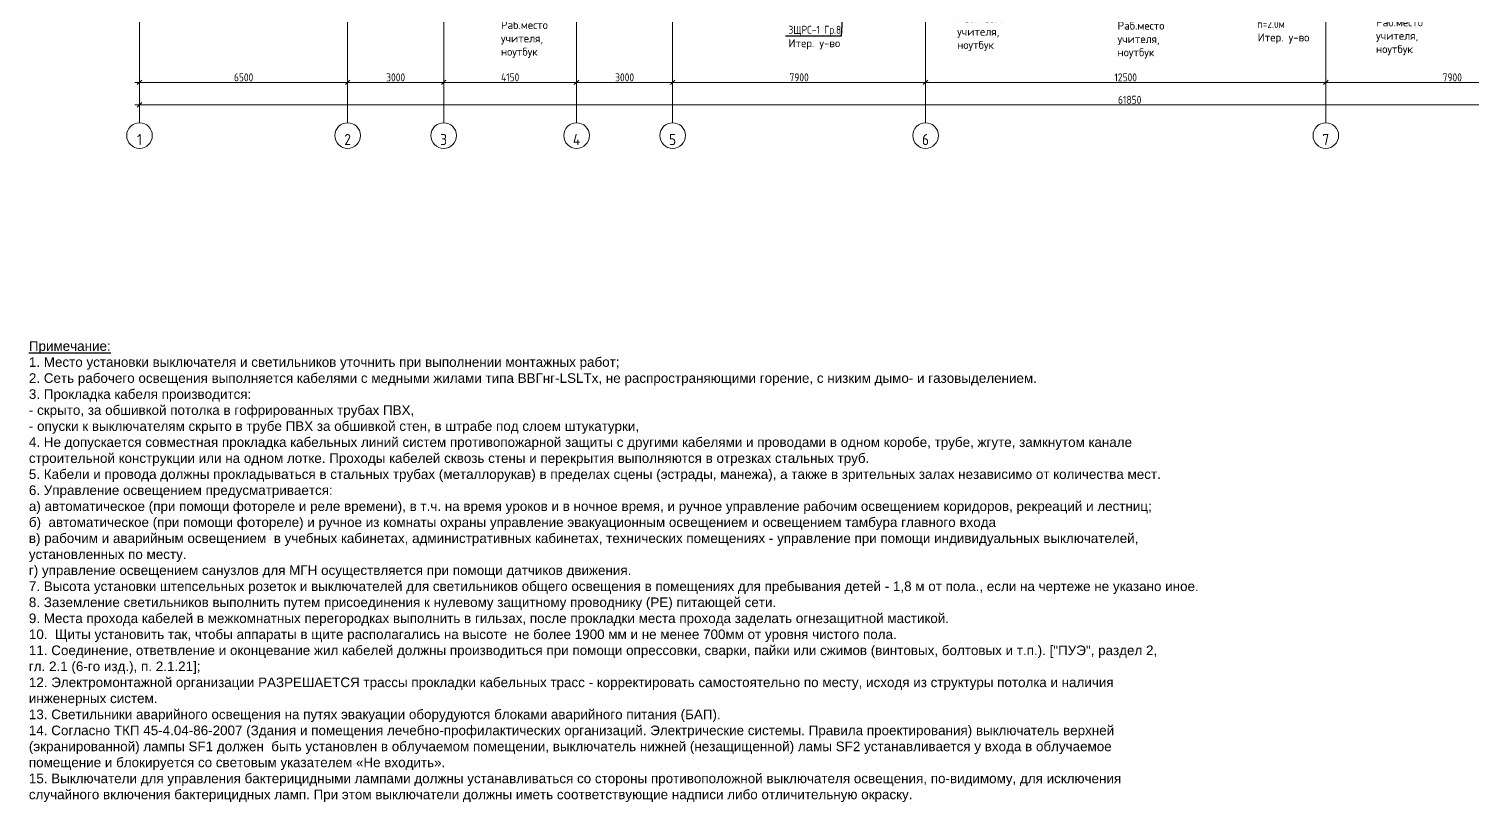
# Model space of a CAD drawing. Header units: millimetres. Extents: x -32 to 417638015, y -35 to 175284279.
# Drawn here: x 1026882 to 1071958, y 26868 to 51017 of the extents above; entities that cross this region are included whole.
import ezdxf
from ezdxf import colors
from ezdxf.entities.mleader import LeaderData, LeaderLine
from ezdxf.math import Vec2, Vec3

# ---------------------------------------------------------------- set-up
doc = ezdxf.new("R2010")
doc.units = ezdxf.units.MM
doc.linetypes.add('ADSK_Линия сетки', pattern=[25, 20, -2.5, 0, -2.5])
doc.layers.add('_ЭМ_Надписи', color=7, linetype='Continuous')
for name, color, linetype, lineweight in [('Оси', 253, 'Continuous', 9), ('Размеры', 7, 'Continuous', 9), ('ШТРИХОВКА', 252, 'Continuous', 15), ('Электрика_специфик', 7, 'Continuous', 30)]:
    doc.layers.add(name, color=color, linetype=linetype, lineweight=lineweight)
doc.styles.add('GOST Common', font='GOST_Common.ttf', dxfattribs={"width": 0.9, "height": 350})
doc.styles.add('GOST Common_1', font='GOST_Common.ttf', dxfattribs={"width": 0.9, "height": 250})
doc.styles.get("Standard").update_dxf_attribs({"font": 'arial.ttf'})
doc.styles.add('ЭОМ', font='isocpeur.ttf', dxfattribs={"width": 0.85, "height": 250})
doc.dimstyles.new('ADSK_Основной_2_5_мм', dxfattribs={"dimscale": 304.8, "dimtxt": 251.428749, "dimasz": 0.463911, "dimexe": 0.492126, "dimexo": 0.492126, "dimgap": 0.098425, "dimtad": 1, "dimrnd": 0.01, "dimdsep": 46, "dimtxsty": 'GOST Common_1', "dimblk1": 'OBLIQUE', "dimblk2": 'OBLIQUE', "dimsah": 1, "dimcen": 0.09, "dimdle": 0.492126, "dimazin": 2, "dimtfac": 1, "dimtdec": 4, "dimtix": 1, "dimtmove": 0, "dimatfit": 3, "dimfxl": 1, "dimtvp": 1, "dimtolj": 1, "dimtzin": 0, "dimlwd": 20, "dimlwe": 20, "dimarcsym": 2})

# ---------------------------------------------------------------- blocks, each defined once
blk = doc.blocks.new('_Oblique')
at = {"color": 0, "linetype": 'ByBlock', "lineweight": -2}
blk.add_line((-0.5, -0.5), (0.5, 0.5), dxfattribs=at)
blk = doc.blocks.new('*D191')
at = {"layer": 'Defpoints', "color": 0, "transparency": 16777216}
for p in [(-5993, -2162), (507, -2162), (507, -2262)]:
    blk.add_point(p, dxfattribs=at)
at = {"layer": 'Размеры', "color": 0, "lineweight": 20, "transparency": 16777216}
for p, q in [((-6143, -2262), (657, -2262)), ((-5993, -2312), (-5993, -2412)), ((507, -2312), (507, -2412))]:
    blk.add_line(p, q, dxfattribs=at)
at = {"layer": 'Размеры', "color": 0, "lineweight": 20, "transparency": 16777216, "xscale": 141.4, "yscale": 141.4, "zscale": 141.4, "rotation": 180}
blk.add_blockref('_Oblique', (-5993, -2262), dxfattribs=at)
at = {"layer": 'Размеры', "color": 0, "lineweight": 20, "transparency": 16777216, "xscale": 141.4, "yscale": 141.4, "zscale": 141.4}
blk.add_blockref('_Oblique', (507, -2262), dxfattribs=at)
at = {"layer": 'Размеры', "color": 0, "lineweight": 20, "transparency": 16777216, "insert": (-2743, -2107), "char_height": 250, "width": 756.84, "attachment_point": 5, "style": 'GOST Common_1'}
blk.add_mtext('\\A1;6500', dxfattribs=at)
blk = doc.blocks.new('*D192')
at = {"layer": 'Defpoints', "color": 0, "transparency": 16777216}
for p in [(507, -2162), (3507, -2162), (3507, -2262)]:
    blk.add_point(p, dxfattribs=at)
at = {"layer": 'Размеры', "color": 0, "lineweight": 20, "transparency": 16777216}
for p, q in [((357, -2262), (3657, -2262)), ((507, -2312), (507, -2412)), ((3507, -2312), (3507, -2412))]:
    blk.add_line(p, q, dxfattribs=at)
at = {"layer": 'Размеры', "color": 0, "lineweight": 20, "transparency": 16777216, "xscale": 141.4, "yscale": 141.4, "zscale": 141.4, "rotation": 180}
blk.add_blockref('_Oblique', (507, -2262), dxfattribs=at)
at = {"layer": 'Размеры', "color": 0, "lineweight": 20, "transparency": 16777216, "xscale": 141.4, "yscale": 141.4, "zscale": 141.4}
blk.add_blockref('_Oblique', (3507, -2262), dxfattribs=at)
at = {"layer": 'Размеры', "color": 0, "lineweight": 20, "transparency": 16777216, "insert": (2007, -2107), "char_height": 250, "width": 756.84, "attachment_point": 5, "style": 'GOST Common_1'}
blk.add_mtext('\\A1;3000', dxfattribs=at)
blk = doc.blocks.new('*D193')
at = {"layer": 'Defpoints', "color": 0, "transparency": 16777216}
for p in [(3507, -2162), (7657, -2162), (7657, -2262)]:
    blk.add_point(p, dxfattribs=at)
at = {"layer": 'Размеры', "color": 0, "lineweight": 20, "transparency": 16777216}
for p, q in [((3357, -2262), (7807, -2262)), ((3507, -2312), (3507, -2412)), ((7657, -2312), (7657, -2412))]:
    blk.add_line(p, q, dxfattribs=at)
at = {"layer": 'Размеры', "color": 0, "lineweight": 20, "transparency": 16777216, "xscale": 141.4, "yscale": 141.4, "zscale": 141.4, "rotation": 180}
blk.add_blockref('_Oblique', (3507, -2262), dxfattribs=at)
at = {"layer": 'Размеры', "color": 0, "lineweight": 20, "transparency": 16777216, "xscale": 141.4, "yscale": 141.4, "zscale": 141.4}
blk.add_blockref('_Oblique', (7657, -2262), dxfattribs=at)
at = {"layer": 'Размеры', "color": 0, "lineweight": 20, "transparency": 16777216, "insert": (5582, -2107), "char_height": 250, "width": 726.16, "attachment_point": 5, "style": 'GOST Common_1'}
blk.add_mtext('\\A1;4150', dxfattribs=at)
blk = doc.blocks.new('*D194')
at = {"layer": 'Defpoints', "color": 0, "transparency": 16777216}
for p in [(7657, -2162), (10657, -2162), (10657, -2262)]:
    blk.add_point(p, dxfattribs=at)
at = {"layer": 'Размеры', "color": 0, "lineweight": 20, "transparency": 16777216}
for p, q in [((7507, -2262), (10807, -2262)), ((7657, -2312), (7657, -2412)), ((10657, -2312), (10657, -2412))]:
    blk.add_line(p, q, dxfattribs=at)
at = {"layer": 'Размеры', "color": 0, "lineweight": 20, "transparency": 16777216, "xscale": 141.4, "yscale": 141.4, "zscale": 141.4, "rotation": 180}
blk.add_blockref('_Oblique', (7657, -2262), dxfattribs=at)
at = {"layer": 'Размеры', "color": 0, "lineweight": 20, "transparency": 16777216, "xscale": 141.4, "yscale": 141.4, "zscale": 141.4}
blk.add_blockref('_Oblique', (10657, -2262), dxfattribs=at)
at = {"layer": 'Размеры', "color": 0, "lineweight": 20, "transparency": 16777216, "insert": (9157, -2107), "char_height": 250, "width": 756.84, "attachment_point": 5, "style": 'GOST Common_1'}
blk.add_mtext('\\A1;3000', dxfattribs=at)
blk = doc.blocks.new('*D195')
at = {"layer": 'Defpoints', "color": 0, "transparency": 16777216}
for p in [(10657, -2162), (18557, -2162), (18557, -2262)]:
    blk.add_point(p, dxfattribs=at)
at = {"layer": 'Размеры', "color": 0, "lineweight": 20, "transparency": 16777216}
for p, q in [((10507, -2262), (18707, -2262)), ((10657, -2312), (10657, -2412)), ((18557, -2312), (18557, -2412))]:
    blk.add_line(p, q, dxfattribs=at)
at = {"layer": 'Размеры', "color": 0, "lineweight": 20, "transparency": 16777216, "xscale": 141.4, "yscale": 141.4, "zscale": 141.4, "rotation": 180}
blk.add_blockref('_Oblique', (10657, -2262), dxfattribs=at)
at = {"layer": 'Размеры', "color": 0, "lineweight": 20, "transparency": 16777216, "xscale": 141.4, "yscale": 141.4, "zscale": 141.4}
blk.add_blockref('_Oblique', (18557, -2262), dxfattribs=at)
at = {"layer": 'Размеры', "color": 0, "lineweight": 20, "transparency": 16777216, "insert": (14607, -2107), "char_height": 250, "width": 756.84, "attachment_point": 5, "style": 'GOST Common_1'}
blk.add_mtext('\\A1;7900', dxfattribs=at)
blk = doc.blocks.new('*D196')
at = {"layer": 'Defpoints', "color": 0, "transparency": 16777216}
for p in [(18557, -2162), (31057, -2162), (31057, -2262)]:
    blk.add_point(p, dxfattribs=at)
at = {"layer": 'Размеры', "color": 0, "lineweight": 20, "transparency": 16777216}
for p, q in [((18407, -2262), (31207, -2262)), ((18557, -2312), (18557, -2412)), ((31057, -2312), (31057, -2412))]:
    blk.add_line(p, q, dxfattribs=at)
at = {"layer": 'Размеры', "color": 0, "lineweight": 20, "transparency": 16777216, "xscale": 141.4, "yscale": 141.4, "zscale": 141.4, "rotation": 180}
blk.add_blockref('_Oblique', (18557, -2262), dxfattribs=at)
at = {"layer": 'Размеры', "color": 0, "lineweight": 20, "transparency": 16777216, "xscale": 141.4, "yscale": 141.4, "zscale": 141.4}
blk.add_blockref('_Oblique', (31057, -2262), dxfattribs=at)
at = {"layer": 'Размеры', "color": 0, "lineweight": 20, "transparency": 16777216, "insert": (24807, -2107), "char_height": 250, "width": 889.8, "attachment_point": 5, "style": 'GOST Common_1'}
blk.add_mtext('\\A1;12500', dxfattribs=at)
blk = doc.blocks.new('*D197')
at = {"layer": 'Defpoints', "color": 0, "transparency": 16777216}
for p in [(31057, -2162), (38957, -2162), (38957, -2262)]:
    blk.add_point(p, dxfattribs=at)
at = {"layer": 'Размеры', "color": 0, "lineweight": 20, "transparency": 16777216}
for p, q in [((30907, -2262), (39107, -2262)), ((31057, -2312), (31057, -2412)), ((38957, -2312), (38957, -2412))]:
    blk.add_line(p, q, dxfattribs=at)
at = {"layer": 'Размеры', "color": 0, "lineweight": 20, "transparency": 16777216, "xscale": 141.4, "yscale": 141.4, "zscale": 141.4, "rotation": 180}
blk.add_blockref('_Oblique', (31057, -2262), dxfattribs=at)
at = {"layer": 'Размеры', "color": 0, "lineweight": 20, "transparency": 16777216, "xscale": 141.4, "yscale": 141.4, "zscale": 141.4}
blk.add_blockref('_Oblique', (38957, -2262), dxfattribs=at)
at = {"layer": 'Размеры', "color": 0, "lineweight": 20, "transparency": 16777216, "insert": (35007, -2107), "char_height": 250, "width": 756.84, "attachment_point": 5, "style": 'GOST Common_1'}
blk.add_mtext('\\A1;7900', dxfattribs=at)
blk = doc.blocks.new('*D202')
at = {"layer": 'Defpoints', "color": 0, "transparency": 16777216}
for p in [(-5993, -2862), (55857, -2862), (55857, -2962)]:
    blk.add_point(p, dxfattribs=at)
at = {"layer": 'Размеры', "color": 0, "lineweight": 20, "transparency": 16777216}
for p, q in [((-6143, -2962), (56007, -2962)), ((-5993, -3012), (-5993, -3112)), ((55857, -3012), (55857, -3112))]:
    blk.add_line(p, q, dxfattribs=at)
at = {"layer": 'Размеры', "color": 0, "lineweight": 20, "transparency": 16777216, "xscale": 141.4, "yscale": 141.4, "zscale": 141.4, "rotation": 180}
blk.add_blockref('_Oblique', (-5993, -2962), dxfattribs=at)
at = {"layer": 'Размеры', "color": 0, "lineweight": 20, "transparency": 16777216, "xscale": 141.4, "yscale": 141.4, "zscale": 141.4}
blk.add_blockref('_Oblique', (55857, -2962), dxfattribs=at)
at = {"layer": 'Размеры', "color": 0, "lineweight": 20, "transparency": 16777216, "insert": (24932, -2807), "char_height": 250, "width": 889.8, "attachment_point": 5, "style": 'GOST Common_1'}
blk.add_mtext('\\A1;61850', dxfattribs=at)
blk = doc.blocks.new('План 3 этажа')
at = {"layer": 'Оси', "color": 8, "linetype": 'ADSK_Линия сетки'}
for p, q in [((-5993.092, -3523.688), (-5993.092, 44268.966)), ((506.908, -3523.688), (506.908, 43515.246)), ((3506.908, -3523.688), (3506.908, 43515.246)), ((7656.908, -3523.688), (7656.908, 21256.876)), ((10656.908, -3523.688), (10656.908, 21256.876)), ((18556.908, -3523.688), (18556.908, 13975.186)), ((31056.908, -3523.688), (31056.908, 13975.186))]:
    blk.add_line(p, q, dxfattribs=at)
at = {"layer": 'Оси', "color": 8, "lineweight": 20}
for centre, start, end in [((-5993.092, -3923.688), 360, 180), ((506.908, -3923.688), 360, 180), ((3506.908, -3923.688), 360, 180), ((7656.908, -3923.688), 360, 180), ((10656.908, -3923.688), 360, 180), ((18556.908, -3923.688), 360, 180), ((31056.908, -3923.688), 360, 180), ((-5993.092, -3923.688), 180, 360), ((506.908, -3923.688), 180, 360), ((3506.908, -3923.688), 180, 360), ((7656.908, -3923.688), 180, 360), ((10656.908, -3923.688), 180, 360), ((18556.908, -3923.688), 180, 360), ((31056.908, -3923.688), 180, 360)]:
    blk.add_arc(centre, 400, start, end, dxfattribs=at)
at = {"layer": 'Оси', "color": 8, "char_height": 350, "attachment_point": 5, "line_spacing_factor": 1.022766, "style": 'GOST Common'}
for s, insert, width in [('\\pxqc,t0.25714,0.51429,0.77143,1.02857,1.28571,1.54286,1.8,2.05714,2.31429,2.57143,2.82857,3.08571,3.34286,3.6,3.85714,4.11429,4.37143,4.62857,4.88571,5.14286,5.4,5.65714,5.91429,6.17143,6.42857,6.68571,6.94286,7.2,7.45714,7.71429,7.97143,8.22857;{1}', (-5993.923, -4046.592), 161.1), ('\\pxqc,t0.25714,0.51429,0.77143,1.02857,1.28571,1.54286,1.8,2.05714,2.31429,2.57143,2.82857,3.08571,3.34286,3.6,3.85714,4.11429,4.37143,4.62857,4.88571,5.14286,5.4,5.65714,5.91429,6.17143,6.42857,6.68571,6.94286,7.2,7.45714,7.71429,7.97143,8.22857;{2}', (506.077, -4046.592), 232.2), ('\\pxqc,t0.25714,0.51429,0.77143,1.02857,1.28571,1.54286,1.8,2.05714,2.31429,2.57143,2.82857,3.08571,3.34286,3.6,3.85714,4.11429,4.37143,4.62857,4.88571,5.14286,5.4,5.65714,5.91429,6.17143,6.42857,6.68571,6.94286,7.2,7.45714,7.71429,7.97143,8.22857;{3}', (3506.077, -4046.592), 225.9), ('\\pxqc,t0.25714,0.51429,0.77143,1.02857,1.28571,1.54286,1.8,2.05714,2.31429,2.57143,2.82857,3.08571,3.34286,3.6,3.85714,4.11429,4.37143,4.62857,4.88571,5.14286,5.4,5.65714,5.91429,6.17143,6.42857,6.68571,6.94286,7.2,7.45714,7.71429,7.97143,8.22857;{4}', (7656.527, -4046.592), 261.9), ('\\pxqc,t0.25714,0.51429,0.77143,1.02857,1.28571,1.54286,1.8,2.05714,2.31429,2.57143,2.82857,3.08571,3.34286,3.6,3.85714,4.11429,4.37143,4.62857,4.88571,5.14286,5.4,5.65714,5.91429,6.17143,6.42857,6.68571,6.94286,7.2,7.45714,7.71429,7.97143,8.22857;{5}', (10656.077, -4046.592), 232.2), ('\\pxqc,t0.25714,0.51429,0.77143,1.02857,1.28571,1.54286,1.8,2.05714,2.31429,2.57143,2.82857,3.08571,3.34286,3.6,3.85714,4.11429,4.37143,4.62857,4.88571,5.14286,5.4,5.65714,5.91429,6.17143,6.42857,6.68571,6.94286,7.2,7.45714,7.71429,7.97143,8.22857;{6}', (18556.077, -4046.592), 232.2), ('\\pxqc,t0.25714,0.51429,0.77143,1.02857,1.28571,1.54286,1.8,2.05714,2.31429,2.57143,2.82857,3.08571,3.34286,3.6,3.85714,4.11429,4.37143,4.62857,4.88571,5.14286,5.4,5.65714,5.91429,6.17143,6.42857,6.68571,6.94286,7.2,7.45714,7.71429,7.97143,8.22857;{7}', (31056.077, -4046.592), 232.2)]:
    blk.add_mtext(s, dxfattribs=dict(at, insert=insert, width=width))
at = {"layer": 'Размеры', "color": 8, "lineweight": 20}
for base, p1, p2, override, picture, middle in [((506.908, -2261.837), (-5993.092, -2161.853), (506.908, -2161.853), {"dimpost": '<>', "dimfxl": 6500}, '*D191', (-2743.092, -2106.837)), ((3506.908, -2261.837), (506.908, -2161.853), (3506.908, -2161.853), {"dimpost": '<>', "dimfxl": 3000}, '*D192', (2006.908, -2106.837)), ((7656.908, -2261.837), (3506.908, -2161.853), (7656.908, -2161.853), {"dimpost": '<>', "dimfxl": 4150}, '*D193', (5581.908, -2106.837)), ((10656.908, -2261.837), (7656.908, -2161.853), (10656.908, -2161.853), {"dimpost": '<>', "dimfxl": 3000}, '*D194', (9156.908, -2106.837)), ((18556.908, -2261.837), (10656.908, -2161.853), (18556.908, -2161.853), {"dimpost": '<>', "dimfxl": 7900}, '*D195', (14606.908, -2106.837)), ((31056.908, -2261.837), (18556.908, -2161.853), (31056.908, -2161.853), {"dimpost": '<>', "dimfxl": 12500}, '*D196', (24806.908, -2106.837)), ((38956.908, -2261.837), (31056.908, -2161.853), (38956.908, -2161.853), {"dimpost": '<>', "dimfxl": 7900}, '*D197', (35006.908, -2106.837)), ((55856.908, -2961.837), (-5993.092, -2861.853), (55856.908, -2861.853), {"dimpost": '<>', "dimfxl": 61850}, '*D202', (24931.908, -2806.837))]:
    dim = blk.add_linear_dim(base=base, p1=p1, p2=p2, dimstyle='ADSK_Основной_2_5_мм', override=override, dxfattribs=at)
    dim.commit()
    dim.dimension.update_dxf_attribs({"geometry": picture, "text_midpoint": middle})

msp = doc.modelspace()

# ---------------------------------------------------------------- block references
at = {"layer": 'ШТРИХОВКА'}
msp.add_blockref('План 3 этажа', (1036331, 51609), dxfattribs=at)

# ---------------------------------------------------------------- texts
at = {"layer": 'Электрика_специфик', "color": 7, "linetype": 'Continuous', "lineweight": 25, "transparency": 33554687, "insert": (1026882, 34065), "char_height": 300, "width": 35406.96, "attachment_point": 4}
msp.add_mtext('{\\L\\C256;Примечание: \\P\\l1. }Место установки выключателя и светильников уточнить при выполнении монтажных работ;\\P{\\C256;2. Сеть рабочего освещения выполняется кабелями с медными жилами типа }ВВГнг-LSLTx, не распространяющими горение, с низким дымо- и газовыделением.\\P3. Прокладка кабеля производится:\\P- скрыто, за обшивкой потолка в гофрированных трубах ПВХ,\\P- опуски к выключателям скрыто в трубе ПВХ за обшивкой стен, в штрабе под слоем штукатурки,\\P4. {\\C256;Не допускается совместная прокладка кабельных линий систем противопожарной защиты с другими кабелями и проводами в одном коробе, трубе, жгуте, замкнутом канале строительной конструкции или на одном лотке. Проходы кабелей сквозь стены и перекрытия выполняются в отрезках стальных труб.}\\P5. {\\C256;Кабели и провода должны прокладываться в стальных трубах (металлорукав) в пределах сцены (эстрады, манежа), а также в зрительных залах независимо от количества мест.}\\P6. Управление освещением предусматривается:\\Pа) автоматическое (при помощи фотореле и реле времени), в т.ч. на время уроков и в ночное время, и ручное управление рабочим освещением коридоров, рекреаций и лестниц;\\Pб)  автоматическое (при помощи фотореле) и ручное из комнаты охраны управление эвакуационным освещением и освещением тамбура главного входа\\Pв) рабочим и аварийным освещением  в учебных кабинетах, административных кабинетах, технических помещениях - управление при помощи индивидуальных выключателей, установленных по месту.\\Pг) управление освещением санузлов для МГН осуществляется при помощи датчиков движения.\\P7. Высота установки штепсельных розеток и выключателей для светильников общего освещения в помещениях для пребывания детей - 1,8 м от пола., если на чертеже не указано иное.\\P8. Заземление светильников выполнить путем присоединения к нулевому защитному проводнику (РЕ) питающей сети.\\P9. {\\C256;Места прохода кабелей в межкомнатных перегородках выполнить в гильзах, после прокладки места прохода заделать огнезащитной мастикой.\\P10. } Щиты установить так, чтобы аппараты в щите располагались на высоте  не более 1900 мм и не менее 700мм от уровня чистого пола.\\P11. Соединение, ответвление и оконцевание жил кабелей должны производиться при помощи опрессовки, сварки, пайки или сжимов (винтовых, болтовых и т.п.). ["ПУЭ", раздел 2, гл. 2.1 (6-го изд.), п. 2.1.21];\\P12. Электромонтажной организации РАЗРЕШАЕТСЯ трассы прокладки кабельных трасс - корректировать самостоятельно по месту, исходя из структуры потолка и наличия инженерных систем.\\P13. Светильники аварийного освещения на путях эвакуации оборудуются блоками аварийного питания (БАП).\\P14.{\\C256; }Согласно ТКП 45-4.04-86-2007 (Здания и помещения лечебно-профилактических организаций. Электрические системы. Правила проектирования) выключатель верхней (экранированной) лампы SF1 должен  быть установлен в облучаемом помещении, выключатель нижней (незащищенной) ламы SF2 устанавливается у входа в облучаемое помещение и блокируется со световым указателем «Не входить».\\P15. Выключатели для управления бактерицидными лампами должны устанавливаться со стороны противоположной выключателя освещения, по-видимому, для исключения случайного включения бактерицидных ламп. При этом выключатели должны иметь соответствующие надписи либо отличительную окраску.', dxfattribs=at)

# ---------------------------------------------------------------- leaders
at = {"layer": '_ЭМ_Надписи', "color": 7, "ltscale": 5}
ml = msp.add_multileader_mtext('Standard', dxfattribs=at)
ml.set_content('{\\fGOST Common|b0|i0|c204|p34;\\W0.9;\\C256;3ЩРС-1\\fISOCPEUR|b0|i0|c204|p34;\\W0.85; Гр.8\\P\\W1;\\C0;Итер. у-во}', color=1, style='ЭОМ')
ml.set_leader_properties()
ml.build(insert=Vec2(0, 0))
ml.multileader.update_dxf_attribs({"text_left_attachment_type": 6, "text_right_attachment_type": 6, "dogleg_length": 0, "arrow_head_size": 200})
ctx = ml.context
ctx.base_point, ctx.char_height, ctx.arrow_head_size, ctx.landing_gap_size, ctx.plane_origin = Vec3(1050606, 50787), 250, 200, 0, Vec3(1041877, 58826)
ctx.left_attachment, ctx.right_attachment = 6, 6
notes = []
notes.append((ctx, [(1, (1, 1, 0), (1052256, 50787), (-1, 0), 0, [(0, [(1052597, 57218)], 0, [])])]))
ctx.mtext.insert, ctx.mtext.width, ctx.mtext.defined_height, ctx.mtext.flow_direction = Vec3(1050606, 51112), 2879.26, 1413, 5
ml = msp.add_multileader_mtext('Standard', dxfattribs=at)
ml.set_content('{\\fGOST Common|b0|i0|c204|p34;\\W0.9;\\C256;3ЩРС-2\\fISOCPEUR|b0|i0|c204|p34;\\W0.85; Гр.6\\Ph=2.0м\\P\\W1;\\C0;Итер. у-во}', color=1, style='ЭОМ')
ml.set_leader_properties()
ml.build(insert=Vec2(0, 0))
ml.multileader.update_dxf_attribs({"text_left_attachment_type": 6, "text_right_attachment_type": 6, "dogleg_length": 0, "arrow_head_size": 200})
ctx = ml.context
ctx.base_point, ctx.char_height, ctx.arrow_head_size, ctx.landing_gap_size, ctx.plane_origin = Vec3(1065261, 51385), 250, 200, 0, Vec3(1058723, 64395)
ctx.left_attachment, ctx.right_attachment = 6, 6
notes.append((ctx, [(1, (1, 1, 0), (1066913, 51385), (-1, 0), 0, [(0, [(1069908, 57178)], 0, [])])]))
ctx.mtext.insert, ctx.mtext.width, ctx.mtext.defined_height, ctx.mtext.flow_direction = Vec3(1065261, 51710), 2879.26, 1413, 5
ml = msp.add_multileader_mtext('Standard', dxfattribs=at)
ml.set_content('{\\fGOST Common|b0|i0|c0|p34;\\W0.9;\\C256;3\\fGOST Common|b0|i0|c204|p34;ЩРС\\fGOST Common|b0|i0|c0|p34;-\\fGOST Common|b0|i0|c204|p34;1\\fISOCPEUR|b0|i0|c204|p34;\\W0.85; Гр.8\\P\\W1;\\C0;Раб.место учителя, ноутбук}', color=1, style='ЭОМ')
ml.set_leader_properties()
ml.build(insert=Vec2(0, 0))
ml.multileader.update_dxf_attribs({"text_left_attachment_type": 6, "text_right_attachment_type": 6, "dogleg_length": 0, "arrow_head_size": 200})
ctx = ml.context
ctx.base_point, ctx.char_height, ctx.arrow_head_size, ctx.landing_gap_size, ctx.plane_origin = Vec3(1055874, 51565, -64), 250, 200, 0, Vec3(1031680, 63851, -64)
ctx.left_attachment, ctx.right_attachment = 6, 6
notes.append((ctx, [(0, (1, 1, 0), (1055874, 51565, -64), (1, 0), 0, [(0, [(1054174, 55235, -64)], 0, [])])]))
ctx.mtext.insert, ctx.mtext.width, ctx.mtext.defined_height, ctx.mtext.flow_direction = Vec3(1055874, 51890, -64), 2073.81, 546, 5
ml = msp.add_multileader_mtext('Standard', dxfattribs=at)
ml.set_content('{\\fGOST Common|b0|i0|c0|p34;\\W0.9;\\C256;3\\fGOST Common|b0|i0|c204|p34;ЩРС\\fGOST Common|b0|i0|c0|p34;-\\fGOST Common|b0|i0|c204|p34;1\\fISOCPEUR|b0|i0|c204|p34;\\W0.85; Гр.7\\P\\W1;\\C0;Раб.место учителя, ноутбук}', color=1, style='ЭОМ')
ml.set_leader_properties()
ml.build(insert=Vec2(0, 0))
ml.multileader.update_dxf_attribs({"text_left_attachment_type": 6, "text_right_attachment_type": 6, "dogleg_length": 0, "arrow_head_size": 200})
ctx = ml.context
ctx.base_point, ctx.char_height, ctx.arrow_head_size, ctx.landing_gap_size, ctx.plane_origin = Vec3(1041626, 51355, -64), 250, 200, 0, Vec3(1023490, 63234, -64)
ctx.left_attachment, ctx.right_attachment = 6, 6
notes.append((ctx, [(1, (1, 1, 0), (1043233, 51355, -64), (-1, 0), 0, [(0, [(1046101, 54725, -64)], 0, [])])]))
ctx.mtext.insert, ctx.mtext.width, ctx.mtext.defined_height, ctx.mtext.flow_direction = Vec3(1041626, 51680, -64), 2073.81, 546, 5
ml = msp.add_multileader_mtext('Standard', dxfattribs=at)
ml.set_content('{\\fGOST Common|b0|i0|c0|p34;\\W0.9;\\C256;3\\fGOST Common|b0|i0|c204|p34;ЩРС\\fGOST Common|b0|i0|c0|p34;-2\\fISOCPEUR|b0|i0|c204|p34;\\W0.85; Гр.7\\P\\W1;\\C0;Раб.место учителя, ноутбук}', color=1, style='ЭОМ')
ml.set_leader_properties()
ml.build(insert=Vec2(0, 0))
ml.multileader.update_dxf_attribs({"text_left_attachment_type": 6, "text_right_attachment_type": 6, "dogleg_length": 0, "arrow_head_size": 200})
ctx = ml.context
ctx.base_point, ctx.char_height, ctx.arrow_head_size, ctx.landing_gap_size, ctx.plane_origin = Vec3(1060883, 51335, -64), 250, 200, 0, Vec3(1040067, 63360, -64)
ctx.left_attachment, ctx.right_attachment = 6, 6
notes.append((ctx, [(1, (1, 1, 0), (1062534, 51335, -64), (-1, 0), 0, [(0, [(1062670, 54640, -64)], 0, [])])]))
ctx.mtext.insert, ctx.mtext.width, ctx.mtext.defined_height, ctx.mtext.flow_direction = Vec3(1060883, 51660, -64), 2073.81, 546, 5
ml = msp.add_multileader_mtext('Standard', dxfattribs=at)
ml.set_content('{\\fGOST Common|b0|i0|c0|p34;\\W0.9;\\C256;3\\fGOST Common|b0|i0|c204|p34;ЩРС\\fGOST Common|b0|i0|c0|p34;-2\\fISOCPEUR|b0|i0|c204|p34;\\W0.85; Гр.6\\P\\W1;\\C0;Раб.место учителя, ноутбук}', color=1, style='ЭОМ')
ml.set_leader_properties()
ml.build(insert=Vec2(0, 0))
ml.multileader.update_dxf_attribs({"text_left_attachment_type": 6, "text_right_attachment_type": 6, "dogleg_length": 0, "arrow_head_size": 200})
ctx = ml.context
ctx.base_point, ctx.char_height, ctx.arrow_head_size, ctx.landing_gap_size, ctx.plane_origin = Vec3(1068957, 51438, -64), 250, 200, 0, Vec3(1049090, 63352, -64)
ctx.left_attachment, ctx.right_attachment = 6, 6
notes.append((ctx, [(1, (1, 1, 0), (1070608, 51438, -64), (-1, 0), 0, [(0, [(1071520, 54651, -64)], 0, [])])]))
ctx.mtext.insert, ctx.mtext.width, ctx.mtext.defined_height, ctx.mtext.flow_direction = Vec3(1068957, 51763, -64), 2073.81, 546, 5
for ctx, leaders in notes:
    for number, flags, end, landing, length, lines in leaders:
        leader = LeaderData()
        leader.index, (leader.has_last_leader_line, leader.has_dogleg_vector, leader.attachment_direction) = number, flags
        leader.last_leader_point, leader.dogleg_vector, leader.dogleg_length = Vec3(end), Vec3(landing), length
        for number, points, colour, breaks in lines:
            line = LeaderLine()
            line.index, line.vertices, line.color, line.breaks = number, Vec3.list(points), colors.encode_raw_color(colour), breaks
            leader.lines.append(line)
        ctx.leaders.append(leader)

doc.saveas('drawing.dxf')
